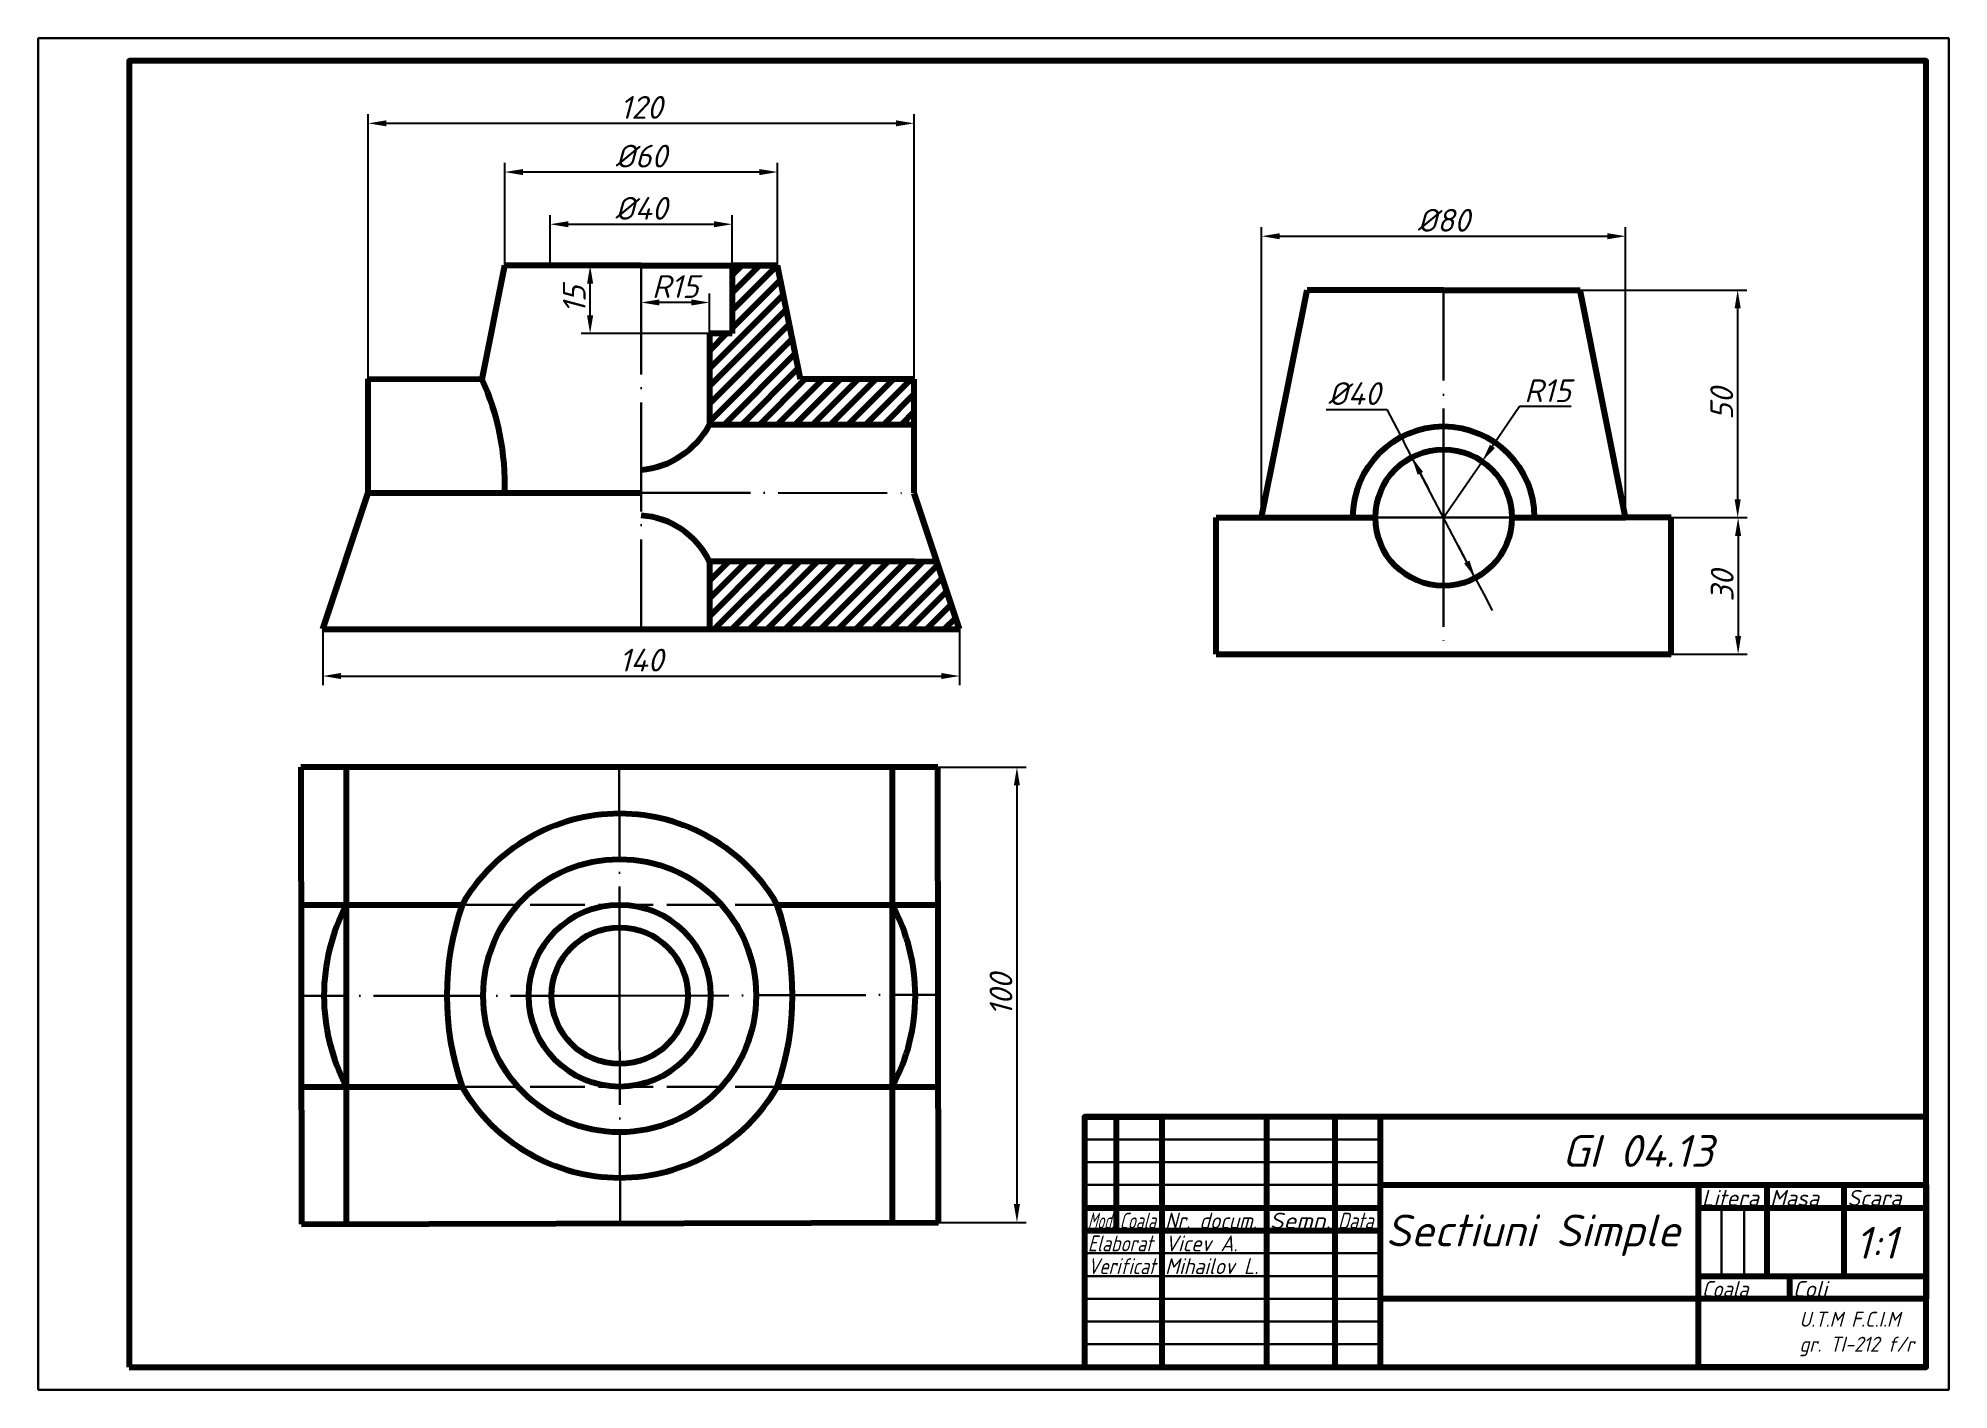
# Model space of a CAD drawing. Header units: inches. Extents: x 0 to 420, y 0 to 297.
import ezdxf
from ezdxf.enums import TextEntityAlignment as Align

# ---------------------------------------------------------------- set-up
doc = ezdxf.new("R2010")
doc.units = ezdxf.units.IN
doc.header["$MEASUREMENT"] = 0
doc.linetypes.add('ACAD_ISO02W100', pattern=[15, 12, -3])
doc.linetypes.add('ACAD_ISO04W100', pattern=[30, 24, -3, 0, -3])
for name, color, linetype, lineweight in [('axe', 130, 'ACAD_ISO04W100', 30), ('contur', 10, 'Continuous', 80), ('cote', 170, 'Continuous', 30), ('invisible', 220, 'ACAD_ISO02W100', 30), ('subtire', 70, 'Continuous', 30)]:
    doc.layers.add(name, color=color, linetype=linetype, lineweight=lineweight)
doc.layers.add('text', color=7, linetype='Continuous')
doc.styles.get("Standard").update_dxf_attribs({"font": 'isocpeur.ttf', "oblique": 15})
doc.dimstyles.new('Lab Dimension', dxfattribs={"dimtxt": 5, "dimasz": 4, "dimexe": 2, "dimexo": 0, "dimgap": 1, "dimtad": 1, "dimtoh": 1, "dimdec": 0, "dimrnd": 0.0005, "dimzin": 0, "dimtxsty": 'Standard', "dimcen": 2.5, "dimadec": 0, "dimazin": 0, "dimtfac": 1, "dimtdec": 0, "dimtmove": 0, "dimatfit": 3, "dimldrblk": 'DOTSMALL', "dimfxl": 1, "dimtolj": 1, "dimtzin": 0, "dimlwd": 25, "dimlwe": 25, "dimarcsym": 0})

# ---------------------------------------------------------------- blocks, each defined once
blk = doc.blocks.new('*D16')
at = {"layer": 'cote', "color": 0, "lineweight": 25, "transparency": 16777216}
for p, q in [((62.55, 167.13), (62.55, 154.84)), ((202.55, 167.13), (202.55, 154.84)), ((66.55, 156.84), (198.55, 156.84))]:
    blk.add_line(p, q, dxfattribs=at)
at = {"layer": 'cote', "color": 0, "transparency": 16777216}
for points in [[(66.55, 157.51), (66.55, 156.18), (62.55, 156.84)], [(198.55, 157.51), (198.55, 156.18), (202.55, 156.84)]]:
    blk.add_solid(points, dxfattribs=at)
at = {"layer": 'Defpoints', "color": 0, "transparency": 16777216}
for p in [(62.55, 167.13), (202.55, 167.13), (202.55, 156.84)]:
    blk.add_point(p, dxfattribs=at)
at = {"layer": 'cote', "color": 0, "transparency": 16777216, "insert": (132.55, 160.34), "char_height": 5, "attachment_point": 5}
blk.add_mtext('\\A1;140', dxfattribs=at)
blk = doc.blocks.new('_DotSmall')
at = {"color": 0, "linetype": 'ByBlock', "const_width": 0.5}
blk.add_lwpolyline([(-0.0625, 0, 1), (0.0625, 0, 1)], format="xyb", close=True, dxfattribs=at)
blk = doc.blocks.new('*D18')
at = {"layer": 'cote', "color": 0, "lineweight": 25, "transparency": 16777216}
for p, q in [((112.55, 247.08), (112.55, 258.12)), ((152.55, 247.08), (152.55, 258.12)), ((116.55, 256.12), (148.55, 256.12))]:
    blk.add_line(p, q, dxfattribs=at)
at = {"layer": 'cote', "color": 0, "transparency": 16777216}
for points in [[(116.55, 256.79), (116.55, 255.45), (112.55, 256.12)], [(148.55, 256.79), (148.55, 255.45), (152.55, 256.12)]]:
    blk.add_solid(points, dxfattribs=at)
at = {"layer": 'Defpoints', "color": 0, "transparency": 16777216}
for p in [(152.55, 256.12), (112.55, 247.08), (152.55, 247.08)]:
    blk.add_point(p, dxfattribs=at)
at = {"layer": 'cote', "color": 0, "transparency": 16777216, "insert": (132.55, 259.62), "char_height": 5, "attachment_point": 5}
blk.add_mtext('\\A1;%%C40', dxfattribs=at)
blk = doc.blocks.new('*D19')
at = {"layer": 'cote', "color": 0, "lineweight": 25, "transparency": 16777216}
for p, q in [((358.94, 191.65), (375.69, 191.65)), ((373.69, 187.65), (373.69, 165.65)), ((358.94, 161.65), (375.69, 161.65))]:
    blk.add_line(p, q, dxfattribs=at)
at = {"layer": 'cote', "color": 0, "transparency": 16777216}
for points in [[(373.02, 187.65), (374.35, 187.65), (373.69, 191.65)], [(373.02, 165.65), (374.35, 165.65), (373.69, 161.65)]]:
    blk.add_solid(points, dxfattribs=at)
at = {"layer": 'Defpoints', "color": 0, "transparency": 16777216}
for p in [(358.94, 191.65), (358.94, 161.65), (373.69, 161.65)]:
    blk.add_point(p, dxfattribs=at)
at = {"layer": 'cote', "color": 0, "transparency": 16777216, "insert": (370.19, 176.65), "char_height": 5, "attachment_point": 5, "rotation": 90}
blk.add_mtext('\\A1;30', dxfattribs=at)
blk = doc.blocks.new('*D20')
at = {"layer": 'cote', "color": 0, "lineweight": 25, "transparency": 16777216}
for p, q in [((338.94, 241.65), (375.59, 241.65)), ((373.59, 195.65), (373.59, 237.65)), ((358.94, 191.65), (375.59, 191.65))]:
    blk.add_line(p, q, dxfattribs=at)
at = {"layer": 'cote', "color": 0, "transparency": 16777216}
for points in [[(372.92, 237.65), (374.26, 237.65), (373.59, 241.65)], [(372.92, 195.65), (374.26, 195.65), (373.59, 191.65)]]:
    blk.add_solid(points, dxfattribs=at)
at = {"layer": 'Defpoints', "color": 0, "transparency": 16777216}
for p in [(338.94, 241.65), (373.59, 241.65), (358.94, 191.65)]:
    blk.add_point(p, dxfattribs=at)
at = {"layer": 'cote', "color": 0, "transparency": 16777216, "insert": (370.09, 216.65), "char_height": 5, "attachment_point": 5, "rotation": 90}
blk.add_mtext('\\A1;50', dxfattribs=at)
blk = doc.blocks.new('*D27')
at = {"layer": 'cote', "color": 0, "lineweight": 25, "transparency": 16777216}
for p, q in [((132.55, 247.08), (119.33, 247.08)), ((121.33, 236.08), (121.33, 243.08)), ((147.55, 232.08), (119.33, 232.08))]:
    blk.add_line(p, q, dxfattribs=at)
at = {"layer": 'cote', "color": 0, "transparency": 16777216}
for points in [[(120.66, 243.08), (121.99, 243.08), (121.33, 247.08)], [(120.66, 236.08), (121.99, 236.08), (121.33, 232.08)]]:
    blk.add_solid(points, dxfattribs=at)
at = {"layer": 'Defpoints', "color": 0, "transparency": 16777216}
for p in [(121.33, 247.08), (132.55, 247.08), (147.55, 232.08)]:
    blk.add_point(p, dxfattribs=at)
at = {"layer": 'cote', "color": 0, "transparency": 16777216, "insert": (117.83, 239.58), "char_height": 5, "attachment_point": 5, "rotation": 90}
blk.add_mtext('\\A1;15', dxfattribs=at)
blk = doc.blocks.new('*D28')
at = {"layer": 'cote', "color": 0, "lineweight": 25, "transparency": 16777216}
for p, q in [((72.55, 222.13), (72.55, 280.3)), ((76.55, 278.3), (188.55, 278.3)), ((192.55, 222.08), (192.55, 280.3))]:
    blk.add_line(p, q, dxfattribs=at)
at = {"layer": 'cote', "color": 0, "transparency": 16777216}
for points in [[(76.55, 278.96), (76.55, 277.63), (72.55, 278.3)], [(188.55, 278.96), (188.55, 277.63), (192.55, 278.3)]]:
    blk.add_solid(points, dxfattribs=at)
at = {"layer": 'Defpoints', "color": 0, "transparency": 16777216}
for p in [(192.55, 278.3), (72.55, 222.13), (192.55, 222.08)]:
    blk.add_point(p, dxfattribs=at)
at = {"layer": 'cote', "color": 0, "transparency": 16777216, "insert": (132.55, 281.8), "char_height": 5, "attachment_point": 5}
blk.add_mtext('\\A1;120', dxfattribs=at)
blk = doc.blocks.new('*D29')
at = {"layer": 'cote', "color": 0, "lineweight": 25, "transparency": 16777216}
for p, q in [((268.94, 191.65), (268.94, 255.49)), ((272.94, 253.49), (344.94, 253.49)), ((348.94, 191.65), (348.94, 255.49))]:
    blk.add_line(p, q, dxfattribs=at)
at = {"layer": 'cote', "color": 0, "transparency": 16777216}
for points in [[(272.94, 254.16), (272.94, 252.82), (268.94, 253.49)], [(344.94, 254.16), (344.94, 252.82), (348.94, 253.49)]]:
    blk.add_solid(points, dxfattribs=at)
at = {"layer": 'Defpoints', "color": 0, "transparency": 16777216}
for p in [(348.94, 253.49), (268.94, 191.65), (348.94, 191.65)]:
    blk.add_point(p, dxfattribs=at)
at = {"layer": 'cote', "color": 0, "transparency": 16777216, "insert": (308.94, 256.99), "char_height": 5, "attachment_point": 5}
blk.add_mtext('\\A1;%%C80', dxfattribs=at)
blk = doc.blocks.new('*D31')
at = {"layer": 'cote', "color": 0, "lineweight": 25, "transparency": 16777216}
for p, q in [((283.13, 215.41), (296.47, 215.41)), ((296.47, 215.41), (300.11, 208.47)), ((301.97, 204.93), (300.11, 208.47)), ((315.91, 178.36), (301.97, 204.93)), ((303.83, 201.39), (305.69, 197.84)), ((314.05, 181.91), (312.19, 185.45)), ((315.91, 178.36), (317.77, 174.82)), ((317.77, 174.82), (319.63, 171.28))]:
    blk.add_line(p, q, dxfattribs=at)
at = {"layer": 'cote', "color": 0, "transparency": 16777216}
for points in [[(304.42, 201.7), (303.24, 201.08), (301.97, 204.93)], [(314.64, 182.22), (313.46, 181.6), (315.91, 178.36)]]:
    blk.add_solid(points, dxfattribs=at)
at = {"layer": 'Defpoints', "color": 0, "transparency": 16777216}
for p in [(301.97, 204.93), (315.91, 178.36)]:
    blk.add_point(p, dxfattribs=at)
at = {"layer": 'cote', "color": 0, "transparency": 16777216, "insert": (289.3, 218.91), "char_height": 5, "attachment_point": 5}
blk.add_mtext('\\A1;%%C40', dxfattribs=at)
blk = doc.blocks.new('*D32')
at = {"layer": 'cote', "color": 0, "lineweight": 25, "transparency": 16777216}
for p, q in [((197.73, 136.79), (217.15, 136.79)), ((215.15, 132.79), (215.15, 40.79)), ((197.9, 36.79), (217.15, 36.79))]:
    blk.add_line(p, q, dxfattribs=at)
at = {"layer": 'cote', "color": 0, "transparency": 16777216}
for points in [[(214.48, 132.79), (215.81, 132.79), (215.15, 136.79)], [(214.48, 40.79), (215.81, 40.79), (215.15, 36.79)]]:
    blk.add_solid(points, dxfattribs=at)
at = {"layer": 'Defpoints', "color": 0, "transparency": 16777216}
for p in [(197.73, 136.79), (197.9, 36.79), (215.15, 36.79)]:
    blk.add_point(p, dxfattribs=at)
at = {"layer": 'cote', "color": 0, "transparency": 16777216, "insert": (211.65, 86.79), "char_height": 5, "attachment_point": 5, "rotation": 90}
blk.add_mtext('\\A1;100', dxfattribs=at)
blk = doc.blocks.new('*D33')
at = {"layer": 'cote', "color": 0, "lineweight": 25, "transparency": 16777216}
for p, q in [((132.55, 232.08), (132.55, 240.93)), ((147.55, 232.08), (147.55, 240.93)), ((143.55, 238.93), (136.55, 238.93))]:
    blk.add_line(p, q, dxfattribs=at)
at = {"layer": 'cote', "color": 0, "transparency": 16777216}
for points in [[(136.55, 239.6), (136.55, 238.26), (132.55, 238.93)], [(143.55, 239.6), (143.55, 238.26), (147.55, 238.93)]]:
    blk.add_solid(points, dxfattribs=at)
at = {"layer": 'Defpoints', "color": 0, "transparency": 16777216}
for p in [(132.55, 238.93), (132.55, 232.08), (147.55, 232.08)]:
    blk.add_point(p, dxfattribs=at)
at = {"layer": 'cote', "color": 0, "transparency": 16777216, "insert": (140.05, 242.43), "char_height": 5, "attachment_point": 5}
blk.add_mtext('\\A1;R15', dxfattribs=at)
blk = doc.blocks.new('*D34')
at = {"layer": 'cote', "color": 0, "lineweight": 25, "transparency": 16777216}
for p, q in [((102.55, 247.08), (102.55, 269.59)), ((162.55, 247.08), (162.55, 269.59)), ((158.55, 267.59), (106.55, 267.59))]:
    blk.add_line(p, q, dxfattribs=at)
at = {"layer": 'cote', "color": 0, "transparency": 16777216}
for points in [[(106.55, 268.25), (106.55, 266.92), (102.55, 267.59)], [(158.55, 268.25), (158.55, 266.92), (162.55, 267.59)]]:
    blk.add_solid(points, dxfattribs=at)
at = {"layer": 'Defpoints', "color": 0, "transparency": 16777216}
for p in [(102.55, 267.59), (102.55, 247.08), (162.55, 247.08)]:
    blk.add_point(p, dxfattribs=at)
at = {"layer": 'cote', "color": 0, "transparency": 16777216, "insert": (132.55, 271.09), "char_height": 5, "attachment_point": 5}
blk.add_mtext('\\A1;%%C60', dxfattribs=at)
blk = doc.blocks.new('*D35')
at = {"layer": 'cote', "color": 0, "lineweight": 25, "transparency": 16777216}
for p, q in [((325.64, 216.04), (319.68, 207.32)), ((336.98, 216.04), (325.64, 216.04)), ((308.94, 191.65), (317.42, 204.02))]:
    blk.add_line(p, q, dxfattribs=at)
at = {"layer": 'cote', "color": 0, "transparency": 16777216}
blk.add_solid([(319.13, 207.7), (320.23, 206.95), (317.42, 204.02)], dxfattribs=at)
at = {"layer": 'Defpoints', "color": 0, "transparency": 16777216}
for p in [(317.42, 204.02), (308.94, 191.65)]:
    blk.add_point(p, dxfattribs=at)
at = {"layer": 'cote', "color": 0, "transparency": 16777216, "insert": (331.81, 219.54), "char_height": 5, "attachment_point": 5}
blk.add_mtext('\\A1;R15', dxfattribs=at)

msp = doc.modelspace()

# ---------------------------------------------------------------- hatches: boundary and pattern name
at = {"layer": 'contur'}
h = msp.add_hatch(dxfattribs=at)
h.set_pattern_fill('ANSI31', color=256, scale=22)
h.set_pattern_definition([(45, (0, -20.3714), (-1.944544, 1.944544), [])])
h.paths.add_polyline_path([(147.55, 212.08), (192.55, 212.08), (192.55, 222.08), (167.55, 222.08), (162.55, 247.08), (152.55, 247.08), (152.55, 232.08), (147.55, 232.08)])
h.paths.add_polyline_path([(202.55, 167.13), (197.55, 182.08), (192.55, 182.03), (147.55, 182.03), (147.55, 167.13)])
at = {"layer": 'invisible'}
h = msp.add_hatch(dxfattribs=at)
h.set_pattern_fill('ANSI31', color=256, scale=22)
edge = h.paths.add_edge_path()
edge.add_arc((107.79, 75.52), 30, 90.0961, 138.1897)
edge.add_line((85.43, 95.52), (107.76, 95.52))
edge.add_line((107.76, 95.52), (107.74, 105.51))
edge = h.paths.add_edge_path()
edge.add_line((107.76, 95.52), (107.74, 105.51))
edge.add_arc((107.79, 75.52), 30, 90.0961, 138.1897)
edge.add_line((85.43, 95.52), (107.76, 95.52))

# ---------------------------------------------------------------- linework, layer by layer
at = {"layer": 'axe'}
for p, q in [((132.55, 247.08), (132.55, 167.13)), ((308.94, 191.65), (308.94, 241.65)), ((132.55, 197.13), (192.55, 197.03)), ((308.94, 191.65), (293.94, 191.65)), ((308.94, 191.65), (308.94, 161.65)), ((308.94, 191.65), (323.94, 191.65)), ((127.82, 86.6), (127.73, 136.79)), ((127.82, 86.6), (57.82, 86.6)), ((127.82, 86.6), (197.82, 86.79)), ((127.82, 86.6), (127.9, 36.6))]:
    msp.add_line(p, q, dxfattribs=at)
at = {"layer": 'contur'}
for p, q in [((97.56, 222.11), (102.55, 247.08)), ((132.55, 247.08), (102.55, 247.08)), ((132.55, 247.08), (162.55, 247.08)), ((162.55, 247.08), (152.55, 247.08)), ((152.55, 247.08), (152.55, 232.08)), ((167.55, 222.08), (162.55, 247.08)), ((268.94, 191.65), (278.94, 241.65)), ((308.94, 241.65), (278.94, 241.65)), ((308.94, 241.65), (338.94, 241.65)), ((348.94, 191.65), (338.94, 241.65)), ((152.55, 232.08), (147.55, 232.08)), ((147.55, 232.08), (147.55, 212.08)), ((72.55, 197.13), (72.55, 222.13)), ((72.55, 222.13), (97.56, 222.11)), ((192.55, 222.08), (167.55, 222.08)), ((192.55, 197.08), (192.55, 222.08)), ((192.55, 212.08), (147.55, 212.08)), ((62.55, 167.13), (72.55, 197.13)), ((72.55, 197.13), (132.55, 197.13)), ((202.55, 167.13), (192.55, 197.03)), ((258.94, 161.65), (258.94, 191.65)), ((258.94, 191.65), (268.94, 191.65)), ((268.94, 191.65), (293.94, 191.65)), ((323.94, 191.65), (348.94, 191.65)), ((358.94, 191.65), (348.94, 191.65)), ((358.94, 161.65), (358.94, 191.65)), ((192.55, 182.03), (147.55, 182.03)), ((147.55, 182.03), (147.55, 167.13)), ((192.55, 182.03), (197.55, 182.08)), ((62.55, 167.13), (202.55, 167.13)), ((258.94, 161.65), (358.94, 161.65)), ((197.73, 136.79), (57.73, 136.79)), ((57.73, 136.79), (57.9, 36.4)), ((67.73, 136.79), (67.73, 36.79)), ((187.73, 136.79), (187.73, 36.79)), ((197.9, 36.79), (197.73, 136.79)), ((57.82, 106.6), (67.73, 106.6)), ((67.73, 106.6), (93.18, 106.6)), ((162.46, 106.6), (187.73, 106.6)), ((187.73, 106.6), (197.73, 106.6)), ((57.82, 66.6), (67.73, 66.6)), ((57.85, 66.6), (67.73, 66.6)), ((67.73, 66.6), (93.18, 66.6)), ((162.46, 66.6), (187.73, 66.6)), ((187.73, 66.6), (197.85, 66.6)), ((230, 60), (237, 60)), ((237, 60), (237, 35)), ((237, 60), (247, 60)), ((247, 60), (247, 5)), ((270, 60), (270, 5)), ((285, 60), (285, 5)), ((295, 60), (295, 5)), ((295, 60), (295, 45)), ((295, 45), (415, 45)), ((365, 5), (365, 45)), ((365, 45), (380, 45)), ((365, 45), (365, 40)), ((380, 45), (380, 25)), ((397, 25), (397, 45)), ((415, 45), (415, 20)), ((230, 40), (295, 40)), ((365, 40), (415, 40)), ((57.9, 36.4), (197.9, 36.79)), ((230, 35), (295, 35)), ((365, 25), (415, 25)), ((380, 25), (385, 25)), ((385, 25), (385, 20)), ((415, 20), (295, 20)), ((415, 5), (365, 5))]:
    msp.add_line(p, q, dxfattribs=at)
for points in [[(20, 5), (415, 5), (415, 292), (20, 292)], [(230, 5), (415, 5), (415, 60), (230, 60)]]:
    msp.add_lwpolyline(points, close=True, dxfattribs=at)
for centre, radius in [((308.94, 191.65), 15), ((127.82, 86.6), 30), ((127.82, 86.6), 20), ((127.82, 86.6), 15)]:
    msp.add_circle(centre, radius, dxfattribs=at)
for centre, radius, start, end in [((47.3, 199.07), 55.28, 357.9849, 24.627), ((130.74, 221.14), 19.1, 275.4511, 331.6722), ((308.94, 191.65), 20, 0, 180), ((131.34, 174.14), 18.03, 25.9526, 86.1583), ((127.82, 86.6), 40, 30, 150), ((105.96, 86.6), 43.14, 152.3822, 207.6178), ((151.04, 86.6), 61.22, 160.9324, 199.0676), ((104.6, 86.6), 61.22, 340.9327, 19.0673), ((150.94, 86.6), 41.88, 331.4728, 28.5272), ((127.82, 86.6), 40, 210, 330)]:
    msp.add_arc(centre, radius, start, end, dxfattribs=at)
at = {"layer": 'invisible'}
for p, q in [((93.18, 106.6), (162.46, 106.6)), ((93.18, 66.6), (162.46, 66.6))]:
    msp.add_line(p, q, dxfattribs=at)
at = {"layer": 'subtire'}
for p, q in [((230, 55), (295, 55)), ((230, 50), (295, 50)), ((230, 50), (295, 50)), ((230, 45), (295, 45)), ((370, 40), (370, 25)), ((375, 25), (375, 40)), ((230, 30), (295, 30)), ((230, 25), (295, 25)), ((230, 20), (295, 20)), ((230, 15), (295, 15)), ((230, 10), (295, 10))]:
    msp.add_line(p, q, dxfattribs=at)
msp.add_lwpolyline([(0, 0), (420, 0), (420, 297), (0, 297)], close=True, dxfattribs=at)

# ---------------------------------------------------------------- texts
at = {"layer": 'text', "oblique": 15}
for s, p in [('GI 04.13', (351.58, 48.98)), ('Sectiuni Simple', (328.58, 31.52))]:
    msp.add_text(s, height=7, dxfattribs=at).set_placement(p, align=Align.CENTER)
at = {"layer": 'text', "attachment_point": 1}
for s, width, gutter_width, insert, char_height in [('Litera', 7, 1, (365.73, 43.91), 3.5), ('{\\W1;Masa}', 15.8584, 1, (380.73, 43.91), 3.5), ('{\\W1;Scara}', 16.8174, 1, (397.73, 43.91), 3.5), ('{\\W0.6;Mod.}', 7, 1, (230.73, 38.91), 3.5), ('{\\W0.7;Coala}', 7, 1, (237.73, 38.91), 3.5), ('{\\W0.9;Nr. docum.}', 21.9529, 1, (247.73, 38.91), 3.5), ('{\\W1.1;Semn.}', 13.9347, 1, (270.73, 38.91), 3.5), ('{\\W0.8;Data}', 7, 1, (285.73, 38.91), 3.5), ('{\\W0.8;Elaborat}', 15.6499, 1, (230.73, 33.91), 3.5), ('\\pt3.5;{\\W0.9;Vicev A.}', 21.6846, 1, (247.73, 33.91), 3.5), ('1:1', 18, 35, (399.42, 35.81), 7), ('{\\W0.8;Verificat}', 7, 1, (230.73, 28.91), 3.5), ('{\\W0.9;Mihailov L.}', 21.4269, 1, (247.73, 28.91), 3.5), ('{\\W0.9;Coala}', 18.4636, 1, (365.73, 23.91), 3.5), ('{\\W1;Coli}', 14.0626, 1, (385.73, 23.91), 3.5), ('{\\W0.9;U.T.M F.C.I.M\\P\\pt0;gr. TI-212 f/r}', 29.2879, 28.79, (387.15, 17.14), 3.2903)]:
    msp.add_mtext_dynamic_manual_height_columns(s, width=width, gutter_width=gutter_width, heights=[0], dxfattribs=dict(at, insert=insert, char_height=char_height))

# ---------------------------------------------------------------- dimensions: what is measured, and where the dimension line sits
at = {"layer": 'cote'}
dim = msp.add_linear_dim(base=(192.55, 278.3), p1=(72.55, 222.13), p2=(192.55, 222.08), dimstyle='Lab Dimension', dxfattribs=at)
dim.commit()
dim.dimension.update_dxf_attribs({"geometry": '*D28', "text_midpoint": (132.55, 278.3), "dimtype": 160})
for base, p1, p2, text, picture, middle in [((102.55, 267.59), (162.55, 247.08), (102.55, 247.08), '%%C<>', '*D34', (132.55, 271.09)), ((348.94, 253.49), (268.94, 191.65), (348.94, 191.65), '%%C<>', '*D29', (308.94, 256.99)), ((132.55, 238.93), (147.55, 232.08), (132.55, 232.08), 'R15', '*D33', (140.05, 242.43))]:
    dim = msp.add_linear_dim(base=base, p1=p1, p2=p2, text=text, dimstyle='Lab Dimension', dxfattribs=at)
    dim.commit()
    dim.dimension.update_dxf_attribs({"geometry": picture, "text_midpoint": middle})
dim = msp.add_aligned_dim(p1=(112.55, 247.08), p2=(152.55, 247.08), distance=9.04, text='%%C<>', dimstyle='Lab Dimension', dxfattribs=at)
dim.commit()
dim.dimension.update_dxf_attribs({"geometry": '*D18', "text_midpoint": (132.55, 259.62)})
for base, p1, p2, picture, middle in [((121.33, 247.08), (147.55, 232.08), (132.55, 247.08), '*D27', (117.83, 239.58)), ((373.59, 241.65), (358.94, 191.65), (338.94, 241.65), '*D20', (370.09, 216.65)), ((373.69, 161.65), (358.94, 191.65), (358.94, 161.65), '*D19', (370.19, 176.65)), ((215.15, 36.79), (197.73, 136.79), (197.9, 36.79), '*D32', (211.65, 86.79))]:
    dim = msp.add_linear_dim(base=base, p1=p1, p2=p2, angle=90, dimstyle='Lab Dimension', dxfattribs=at)
    dim.commit()
    dim.dimension.update_dxf_attribs({"geometry": picture, "text_midpoint": middle})
dim = msp.add_radius_dim(center=(308.94, 191.65), mpoint=(317.42, 204.02), dimstyle='Lab Dimension', dxfattribs=at)
dim.commit()
dim.dimension.update_dxf_attribs({"geometry": '*D35', "text_midpoint": (331.81, 216.04), "dimtype": 164})
dim = msp.add_diameter_dim_2p(p1=(315.91, 178.36), p2=(301.97, 204.93), text='%%C40', dimstyle='Lab Dimension', dxfattribs=at)
dim.commit()
dim.dimension.update_dxf_attribs({"geometry": '*D31', "text_midpoint": (289.3, 215.41), "dimtype": 163})
dim = msp.add_linear_dim(base=(202.55, 156.84), p1=(62.55, 167.13), p2=(202.55, 167.13), dimstyle='Lab Dimension', dxfattribs=at)
dim.commit()
dim.dimension.update_dxf_attribs({"geometry": '*D16', "text_midpoint": (132.55, 160.34)})

doc.saveas('drawing.dxf')
